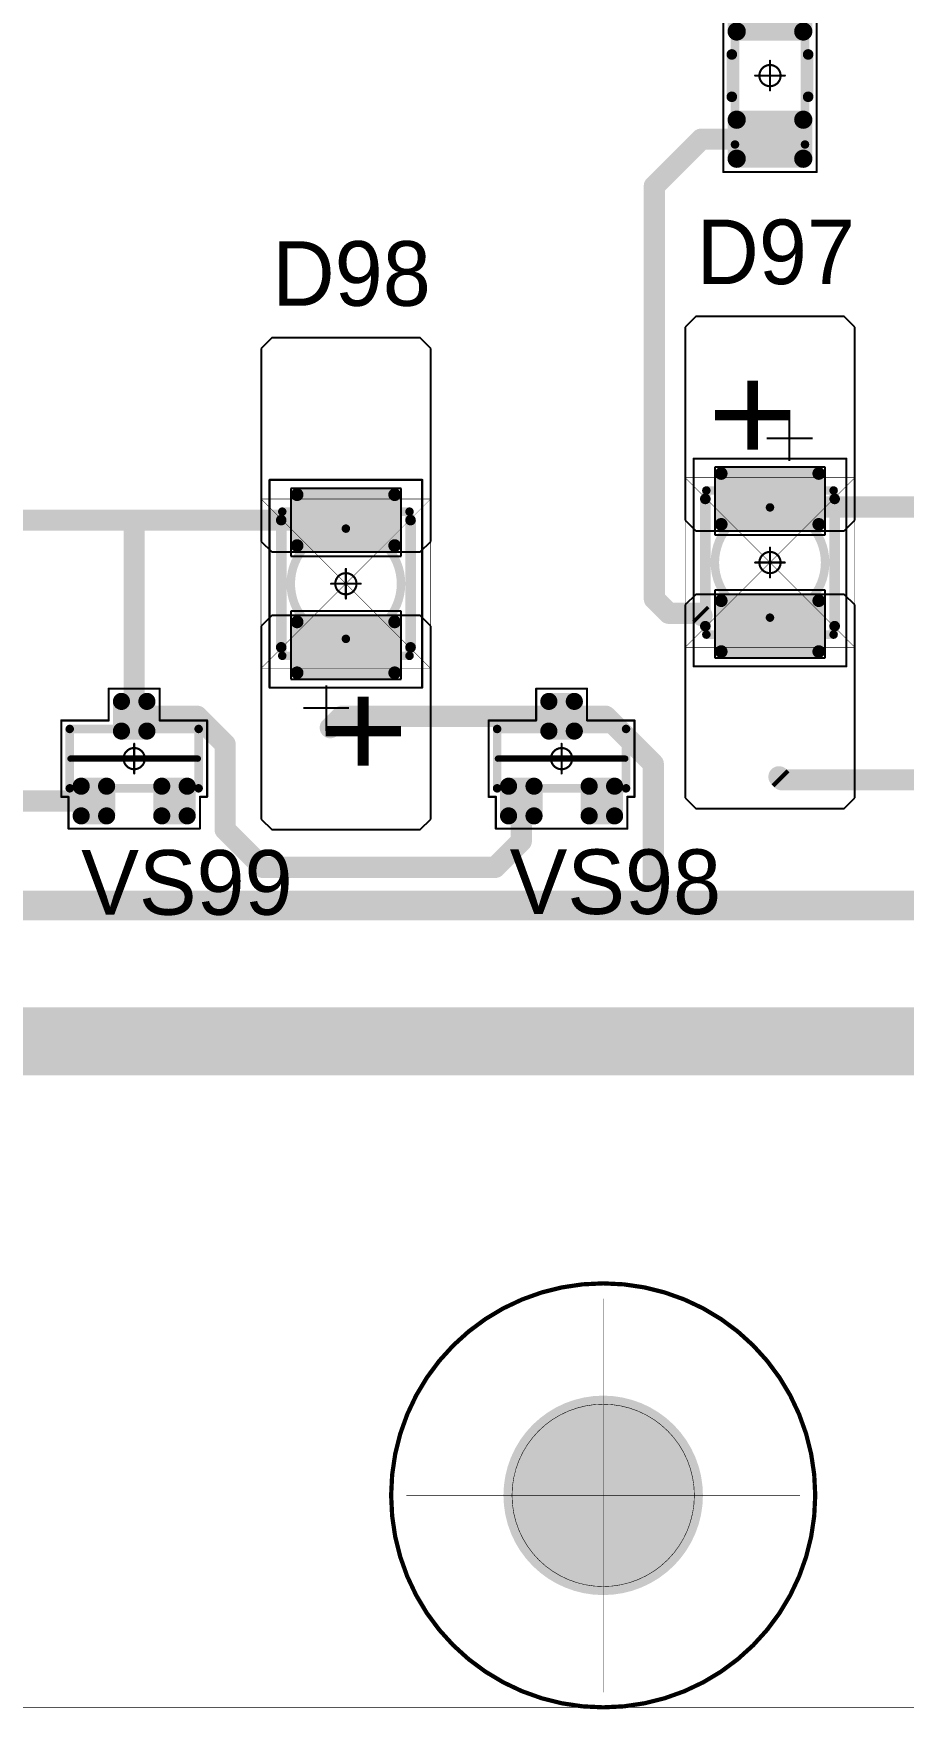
# Model space of a CAD drawing. Header units: millimetres. Extents: x 0 to 1769, y 431 to 1001.
# Drawn here: x 1599.57 to 1620.09, y 430.98 to 470.5 of the extents above; entities that cross this region are included whole.
import ezdxf

# ---------------------------------------------------------------- set-up
doc = ezdxf.new("R2010")
doc.units = ezdxf.units.MM
for name, color, linetype in [('BottomLayer', 5, 'Continuous'), ('BottomSolder', 6, 'Continuous'), ('Mechanical13', 56, 'Continuous'), ('Mechanical15', 56, 'Continuous'), ('Mechanical3', 76, 'Continuous'), ('Mechanical9', 56, 'Continuous'), ('MultiLayer', 9, 'Continuous'), ('TopLayer', 1, 'Continuous'), ('TopOverlay', 2, 'Continuous'), ('TopPaste', 8, 'Continuous'), ('TopSolder', 216, 'Continuous')]:
    doc.layers.add(name, color=color, linetype=linetype)

# ---------------------------------------------------------------- blocks, each defined once
blk = doc.blocks.new('SOT23_40')
at = {"layer": 'Mechanical13', "const_width": 0.2}
for points in [[(-0.7, 1.52), (0.7, 1.52)], [(-0.7, 1.52), (-0.7, -1.52)], [(0.7, 1.52), (0.7, -1.52)], [(-0.7, -1.52), (0.7, -1.52)]]:
    blk.add_lwpolyline(points, dxfattribs=at)
at = {"layer": 'Mechanical13', "const_width": 0.1}
for points in [[(-0.75, 1.52, 1), (-0.65, 1.52, 1)], [(-0.75, 1.52, 1), (-0.65, 1.52, 1)], [(0.65, 1.52, 1), (0.75, 1.52, 1)], [(0.65, 1.52, 1), (0.75, 1.52, 1)], [(-0.75, -1.52, 1), (-0.65, -1.52, 1)], [(-0.75, -1.52, 1), (-0.65, -1.52, 1)], [(0.65, -1.52, 1), (0.75, -1.52, 1)], [(0.65, -1.52, 1), (0.75, -1.52, 1)]]:
    blk.add_lwpolyline(points, format="xyb", close=True, dxfattribs=at)
at = {"layer": 'Mechanical15', "const_width": 0.05}
for points in [[(-0.9, 1.72), (-0.9, 1.55)], [(-0.9, 1.72), (0.9, 1.72)], [(0.9, 1.72), (0.9, 0.6)], [(-1.65, 1.55), (-1.65, -1.55)], [(-1.65, 1.55), (-0.9, 1.55)], [(0.9, 0.6), (1.65, 0.6)], [(1.65, 0.6), (1.65, -0.6)], [(-0.35, 0), (0.35, 0)], [(0, 0.35), (0, -0.35)], [(0.9, -0.6), (1.65, -0.6)], [(0.9, -0.6), (0.9, -1.72)], [(-1.65, -1.55), (-0.9, -1.55)], [(-0.9, -1.55), (-0.9, -1.72)], [(-0.9, -1.72), (0.9, -1.72)]]:
    blk.add_lwpolyline(points, dxfattribs=at)
at = {"layer": 'Mechanical15'}
for points, const_width in [([(-0.913, 1.72, 1), (-0.888, 1.72, 1)], 0.025), ([(-0.913, 1.72, 1), (-0.888, 1.72, 1)], 0.025), ([(0.888, 1.72, 1), (0.913, 1.72, 1)], 0.025), ([(0.888, 1.72, 1), (0.913, 1.72, 1)], 0.025), ([(-1.662, 1.55, 1), (-1.637, 1.55, 1)], 0.025), ([(-1.662, 1.55, 1), (-1.637, 1.55, 1)], 0.025), ([(-0.913, 1.55, 1), (-0.888, 1.55, 1)], 0.025), ([(-0.913, 1.55, 1), (-0.888, 1.55, 1)], 0.025), ([(0.888, 0.6, 1), (0.913, 0.6, 1)], 0.025), ([(0.888, 0.6, 1), (0.913, 0.6, 1)], 0.025), ([(1.637, 0.6, 1), (1.662, 0.6, 1)], 0.025), ([(1.637, 0.6, 1), (1.662, 0.6, 1)], 0.025), ([(-0.362, 0, 1), (-0.337, 0, 1)], 0.025), ([(0.25, 0, 1), (-0.25, 0, 1)], 0.05), ([(-0.262, 0, 1), (-0.238, 0, 1)], 0.025), ([(-0.012, 0.35, 1), (0.012, 0.35, 1)], 0.025), ([(0.238, 0, 1), (0.262, 0, 1)], 0.025), ([(0.337, 0, 1), (0.362, 0, 1)], 0.025), ([(-0.012, -0.35, 1), (0.012, -0.35, 1)], 0.025), ([(0.888, -0.6, 1), (0.913, -0.6, 1)], 0.025), ([(0.888, -0.6, 1), (0.913, -0.6, 1)], 0.025), ([(1.637, -0.6, 1), (1.662, -0.6, 1)], 0.025), ([(1.637, -0.6, 1), (1.662, -0.6, 1)], 0.025), ([(-1.662, -1.55, 1), (-1.637, -1.55, 1)], 0.025), ([(-1.662, -1.55, 1), (-1.637, -1.55, 1)], 0.025), ([(-0.913, -1.55, 1), (-0.888, -1.55, 1)], 0.025), ([(-0.913, -1.55, 1), (-0.888, -1.55, 1)], 0.025), ([(-0.913, -1.72, 1), (-0.888, -1.72, 1)], 0.025), ([(-0.913, -1.72, 1), (-0.888, -1.72, 1)], 0.025), ([(0.888, -1.72, 1), (0.913, -1.72, 1)], 0.025), ([(0.888, -1.72, 1), (0.913, -1.72, 1)], 0.025)]:
    blk.add_lwpolyline(points, format="xyb", close=True, dxfattribs=dict(at, const_width=const_width))
at = {"layer": 'TopLayer', "const_width": 0.1}
for points in [[(-1.4, 1.25, 1), (-1.3, 1.25, 1)], [(-0.7, 1.25, 1), (-0.6, 1.25, 1)], [(-1.4, 0.65, 1), (-1.3, 0.65, 1)], [(-0.7, 0.65, 1), (-0.6, 0.65, 1)], [(0.6, 0.3, 1), (0.7, 0.3, 1)], [(1.3, 0.3, 1), (1.4, 0.3, 1)], [(0.6, -0.3, 1), (0.7, -0.3, 1)], [(1.3, -0.3, 1), (1.4, -0.3, 1)], [(-1.4, -0.65, 1), (-1.3, -0.65, 1)], [(-0.7, -0.65, 1), (-0.6, -0.65, 1)], [(-1.4, -1.25, 1), (-1.3, -1.25, 1)], [(-0.7, -1.25, 1), (-0.6, -1.25, 1)]]:
    blk.add_lwpolyline(points, format="xyb", close=True, dxfattribs=at)
at = {"layer": 'TopLayer'}
for points in [[(-1.45, 1.25), (-1.45, 0.65), (-0.55, 1.25), (-0.55, 0.65)], [(-1.35, 1.35), (-1.35, 0.55), (-0.65, 1.35), (-0.65, 0.55)], [(0.65, 0.4), (0.65, -0.4), (1.35, 0.4), (1.35, -0.4)], [(0.55, 0.3), (0.55, -0.3), (1.45, 0.3), (1.45, -0.3)], [(-1.45, -0.65), (-1.45, -1.25), (-0.55, -0.65), (-0.55, -1.25)], [(-1.35, -0.55), (-1.35, -1.35), (-0.65, -0.55), (-0.65, -1.35)]]:
    blk.add_solid(points, dxfattribs=at)
at = {"layer": 'TopOverlay', "const_width": 0.15}
blk.add_lwpolyline([(0, 1.5), (0, -1.5)], dxfattribs=at)
at = {"layer": 'TopOverlay', "const_width": 0.075}
for points in [[(-0.038, 1.5, 1), (0.038, 1.5, 1)], [(-0.038, -1.5, 1), (0.038, -1.5, 1)]]:
    blk.add_lwpolyline(points, format="xyb", close=True, dxfattribs=at)
at = {"layer": 'TopPaste', "const_width": 0.075}
for points in [[(-1.387, 1.25, 1), (-1.313, 1.25, 1)], [(-0.687, 1.25, 1), (-0.613, 1.25, 1)], [(-1.387, 0.65, 1), (-1.313, 0.65, 1)], [(-0.687, 0.65, 1), (-0.613, 0.65, 1)], [(0.613, 0.3, 1), (0.687, 0.3, 1)], [(1.313, 0.3, 1), (1.387, 0.3, 1)], [(0.613, -0.3, 1), (0.687, -0.3, 1)], [(1.313, -0.3, 1), (1.387, -0.3, 1)], [(-1.387, -0.65, 1), (-1.313, -0.65, 1)], [(-0.687, -0.65, 1), (-0.613, -0.65, 1)], [(-1.387, -1.25, 1), (-1.313, -1.25, 1)], [(-0.687, -1.25, 1), (-0.613, -1.25, 1)]]:
    blk.add_lwpolyline(points, format="xyb", close=True, dxfattribs=at)
at = {"layer": 'TopPaste'}
for points in [[(-1.425, 1.25), (-1.425, 0.65), (-0.575, 1.25), (-0.575, 0.65)], [(-1.35, 1.325), (-1.35, 0.575), (-0.65, 1.325), (-0.65, 0.575)], [(0.575, 0.3), (0.575, -0.3), (1.425, 0.3), (1.425, -0.3)], [(0.65, 0.375), (0.65, -0.375), (1.35, 0.375), (1.35, -0.375)], [(-1.425, -0.65), (-1.425, -1.25), (-0.575, -0.65), (-0.575, -1.25)], [(-1.35, -0.575), (-1.35, -1.325), (-0.65, -0.575), (-0.65, -1.325)]]:
    blk.add_solid(points, dxfattribs=at)
at = {"layer": 'TopSolder', "const_width": 0.202}
for points in [[(-1.451, 1.25, 1), (-1.249, 1.25, 1)], [(-0.751, 1.25, 1), (-0.549, 1.25, 1)], [(-1.451, 0.65, 1), (-1.249, 0.65, 1)], [(-0.751, 0.65, 1), (-0.549, 0.65, 1)], [(0.549, 0.3, 1), (0.751, 0.3, 1)], [(1.249, 0.3, 1), (1.451, 0.3, 1)], [(0.549, -0.3, 1), (0.751, -0.3, 1)], [(1.249, -0.3, 1), (1.451, -0.3, 1)], [(-1.451, -0.65, 1), (-1.249, -0.65, 1)], [(-0.751, -0.65, 1), (-0.549, -0.65, 1)], [(-1.451, -1.25, 1), (-1.249, -1.25, 1)], [(-0.751, -1.25, 1), (-0.549, -1.25, 1)]]:
    blk.add_lwpolyline(points, format="xyb", close=True, dxfattribs=at)
at = {"layer": 'TopSolder'}
for points in [[(-1.552, 1.25), (-1.552, 0.65), (-0.448, 1.25), (-0.448, 0.65)], [(-1.35, 1.452), (-1.35, 0.448), (-0.65, 1.452), (-0.65, 0.448)], [(0.65, 0.502), (0.65, -0.502), (1.35, 0.502), (1.35, -0.502)], [(0.448, 0.3), (0.448, -0.3), (1.552, 0.3), (1.552, -0.3)], [(-1.552, -0.65), (-1.552, -1.25), (-0.448, -0.65), (-0.448, -1.25)], [(-1.35, -0.448), (-1.35, -1.452), (-0.65, -0.448), (-0.65, -1.452)]]:
    blk.add_solid(points, dxfattribs=at)
blk = doc.blocks.new('SOT23_41')
at = {"layer": 'Mechanical13', "const_width": 0.2}
for points in [[(-0.7, 1.52), (0.7, 1.52)], [(-0.7, 1.52), (-0.7, -1.52)], [(0.7, 1.52), (0.7, -1.52)], [(-0.7, -1.52), (0.7, -1.52)]]:
    blk.add_lwpolyline(points, dxfattribs=at)
at = {"layer": 'Mechanical13', "const_width": 0.1}
for points in [[(-0.75, 1.52, 1), (-0.65, 1.52, 1)], [(-0.75, 1.52, 1), (-0.65, 1.52, 1)], [(0.65, 1.52, 1), (0.75, 1.52, 1)], [(0.65, 1.52, 1), (0.75, 1.52, 1)], [(-0.75, -1.52, 1), (-0.65, -1.52, 1)], [(-0.75, -1.52, 1), (-0.65, -1.52, 1)], [(0.65, -1.52, 1), (0.75, -1.52, 1)], [(0.65, -1.52, 1), (0.75, -1.52, 1)]]:
    blk.add_lwpolyline(points, format="xyb", close=True, dxfattribs=at)
at = {"layer": 'Mechanical15', "const_width": 0.05}
for points in [[(-0.9, 1.72), (-0.9, 1.55)], [(-0.9, 1.72), (0.9, 1.72)], [(0.9, 1.72), (0.9, 0.6)], [(-1.65, 1.55), (-1.65, -1.55)], [(-1.65, 1.55), (-0.9, 1.55)], [(0.9, 0.6), (1.65, 0.6)], [(1.65, 0.6), (1.65, -0.6)], [(-0.35, 0), (0.35, 0)], [(0, 0.35), (0, -0.35)], [(0.9, -0.6), (1.65, -0.6)], [(0.9, -0.6), (0.9, -1.72)], [(-1.65, -1.55), (-0.9, -1.55)], [(-0.9, -1.55), (-0.9, -1.72)], [(-0.9, -1.72), (0.9, -1.72)]]:
    blk.add_lwpolyline(points, dxfattribs=at)
at = {"layer": 'Mechanical15'}
for points, const_width in [([(-0.913, 1.72, 1), (-0.888, 1.72, 1)], 0.025), ([(-0.913, 1.72, 1), (-0.888, 1.72, 1)], 0.025), ([(0.888, 1.72, 1), (0.913, 1.72, 1)], 0.025), ([(0.888, 1.72, 1), (0.913, 1.72, 1)], 0.025), ([(-1.662, 1.55, 1), (-1.637, 1.55, 1)], 0.025), ([(-1.662, 1.55, 1), (-1.637, 1.55, 1)], 0.025), ([(-0.913, 1.55, 1), (-0.888, 1.55, 1)], 0.025), ([(-0.913, 1.55, 1), (-0.888, 1.55, 1)], 0.025), ([(0.888, 0.6, 1), (0.913, 0.6, 1)], 0.025), ([(0.888, 0.6, 1), (0.913, 0.6, 1)], 0.025), ([(1.637, 0.6, 1), (1.662, 0.6, 1)], 0.025), ([(1.637, 0.6, 1), (1.662, 0.6, 1)], 0.025), ([(-0.362, 0, 1), (-0.337, 0, 1)], 0.025), ([(0.25, 0, 1), (-0.25, 0, 1)], 0.05), ([(-0.262, 0, 1), (-0.238, 0, 1)], 0.025), ([(-0.012, 0.35, 1), (0.012, 0.35, 1)], 0.025), ([(0.238, 0, 1), (0.262, 0, 1)], 0.025), ([(0.337, 0, 1), (0.362, 0, 1)], 0.025), ([(-0.012, -0.35, 1), (0.012, -0.35, 1)], 0.025), ([(0.888, -0.6, 1), (0.913, -0.6, 1)], 0.025), ([(0.888, -0.6, 1), (0.913, -0.6, 1)], 0.025), ([(1.637, -0.6, 1), (1.662, -0.6, 1)], 0.025), ([(1.637, -0.6, 1), (1.662, -0.6, 1)], 0.025), ([(-1.662, -1.55, 1), (-1.637, -1.55, 1)], 0.025), ([(-1.662, -1.55, 1), (-1.637, -1.55, 1)], 0.025), ([(-0.913, -1.55, 1), (-0.888, -1.55, 1)], 0.025), ([(-0.913, -1.55, 1), (-0.888, -1.55, 1)], 0.025), ([(-0.913, -1.72, 1), (-0.888, -1.72, 1)], 0.025), ([(-0.913, -1.72, 1), (-0.888, -1.72, 1)], 0.025), ([(0.888, -1.72, 1), (0.913, -1.72, 1)], 0.025), ([(0.888, -1.72, 1), (0.913, -1.72, 1)], 0.025)]:
    blk.add_lwpolyline(points, format="xyb", close=True, dxfattribs=dict(at, const_width=const_width))
at = {"layer": 'TopLayer', "const_width": 0.1}
for points in [[(-1.4, 1.25, 1), (-1.3, 1.25, 1)], [(-0.7, 1.25, 1), (-0.6, 1.25, 1)], [(-1.4, 0.65, 1), (-1.3, 0.65, 1)], [(-0.7, 0.65, 1), (-0.6, 0.65, 1)], [(0.6, 0.3, 1), (0.7, 0.3, 1)], [(1.3, 0.3, 1), (1.4, 0.3, 1)], [(0.6, -0.3, 1), (0.7, -0.3, 1)], [(1.3, -0.3, 1), (1.4, -0.3, 1)], [(-1.4, -0.65, 1), (-1.3, -0.65, 1)], [(-0.7, -0.65, 1), (-0.6, -0.65, 1)], [(-1.4, -1.25, 1), (-1.3, -1.25, 1)], [(-0.7, -1.25, 1), (-0.6, -1.25, 1)]]:
    blk.add_lwpolyline(points, format="xyb", close=True, dxfattribs=at)
at = {"layer": 'TopLayer'}
for points in [[(-1.45, 1.25), (-1.45, 0.65), (-0.55, 1.25), (-0.55, 0.65)], [(-1.35, 1.35), (-1.35, 0.55), (-0.65, 1.35), (-0.65, 0.55)], [(0.65, 0.4), (0.65, -0.4), (1.35, 0.4), (1.35, -0.4)], [(0.55, 0.3), (0.55, -0.3), (1.45, 0.3), (1.45, -0.3)], [(-1.45, -0.65), (-1.45, -1.25), (-0.55, -0.65), (-0.55, -1.25)], [(-1.35, -0.55), (-1.35, -1.35), (-0.65, -0.55), (-0.65, -1.35)]]:
    blk.add_solid(points, dxfattribs=at)
at = {"layer": 'TopOverlay', "const_width": 0.15}
blk.add_lwpolyline([(0, 1.5), (0, -1.5)], dxfattribs=at)
at = {"layer": 'TopOverlay', "const_width": 0.075}
for points in [[(-0.038, 1.5, 1), (0.038, 1.5, 1)], [(-0.038, -1.5, 1), (0.038, -1.5, 1)]]:
    blk.add_lwpolyline(points, format="xyb", close=True, dxfattribs=at)
at = {"layer": 'TopPaste', "const_width": 0.075}
for points in [[(-1.387, 1.25, 1), (-1.313, 1.25, 1)], [(-0.687, 1.25, 1), (-0.613, 1.25, 1)], [(-1.387, 0.65, 1), (-1.313, 0.65, 1)], [(-0.687, 0.65, 1), (-0.613, 0.65, 1)], [(0.613, 0.3, 1), (0.687, 0.3, 1)], [(1.313, 0.3, 1), (1.387, 0.3, 1)], [(0.613, -0.3, 1), (0.687, -0.3, 1)], [(1.313, -0.3, 1), (1.387, -0.3, 1)], [(-1.387, -0.65, 1), (-1.313, -0.65, 1)], [(-0.687, -0.65, 1), (-0.613, -0.65, 1)], [(-1.387, -1.25, 1), (-1.313, -1.25, 1)], [(-0.687, -1.25, 1), (-0.613, -1.25, 1)]]:
    blk.add_lwpolyline(points, format="xyb", close=True, dxfattribs=at)
at = {"layer": 'TopPaste'}
for points in [[(-1.425, 1.25), (-1.425, 0.65), (-0.575, 1.25), (-0.575, 0.65)], [(-1.35, 1.325), (-1.35, 0.575), (-0.65, 1.325), (-0.65, 0.575)], [(0.575, 0.3), (0.575, -0.3), (1.425, 0.3), (1.425, -0.3)], [(0.65, 0.375), (0.65, -0.375), (1.35, 0.375), (1.35, -0.375)], [(-1.425, -0.65), (-1.425, -1.25), (-0.575, -0.65), (-0.575, -1.25)], [(-1.35, -0.575), (-1.35, -1.325), (-0.65, -0.575), (-0.65, -1.325)]]:
    blk.add_solid(points, dxfattribs=at)
at = {"layer": 'TopSolder', "const_width": 0.202}
for points in [[(-1.451, 1.25, 1), (-1.249, 1.25, 1)], [(-0.751, 1.25, 1), (-0.549, 1.25, 1)], [(-1.451, 0.65, 1), (-1.249, 0.65, 1)], [(-0.751, 0.65, 1), (-0.549, 0.65, 1)], [(0.549, 0.3, 1), (0.751, 0.3, 1)], [(1.249, 0.3, 1), (1.451, 0.3, 1)], [(0.549, -0.3, 1), (0.751, -0.3, 1)], [(1.249, -0.3, 1), (1.451, -0.3, 1)], [(-1.451, -0.65, 1), (-1.249, -0.65, 1)], [(-0.751, -0.65, 1), (-0.549, -0.65, 1)], [(-1.451, -1.25, 1), (-1.249, -1.25, 1)], [(-0.751, -1.25, 1), (-0.549, -1.25, 1)]]:
    blk.add_lwpolyline(points, format="xyb", close=True, dxfattribs=at)
at = {"layer": 'TopSolder'}
for points in [[(-1.552, 1.25), (-1.552, 0.65), (-0.448, 1.25), (-0.448, 0.65)], [(-1.35, 1.452), (-1.35, 0.448), (-0.65, 1.452), (-0.65, 0.448)], [(0.65, 0.502), (0.65, -0.502), (1.35, 0.502), (1.35, -0.502)], [(0.448, 0.3), (0.448, -0.3), (1.552, 0.3), (1.552, -0.3)], [(-1.552, -0.65), (-1.552, -1.25), (-0.448, -0.65), (-0.448, -1.25)], [(-1.35, -0.448), (-1.35, -1.452), (-0.65, -0.448), (-0.65, -1.452)]]:
    blk.add_solid(points, dxfattribs=at)
blk = doc.blocks.new('RC1206S_154')
at = {"layer": 'Mechanical13', "const_width": 0.2}
for points in [[(1.625, 0.825), (-1.625, 0.825)], [(-1.625, -0.825), (-1.625, 0.825)], [(1.625, -0.825), (1.625, 0.825)], [(1.625, -0.825), (-1.625, -0.825)]]:
    blk.add_lwpolyline(points, dxfattribs=at)
at = {"layer": 'Mechanical13', "const_width": 0.1}
for points in [[(-1.675, 0.825, 1), (-1.575, 0.825, 1)], [(-1.675, 0.825, 1), (-1.575, 0.825, 1)], [(1.575, 0.825, 1), (1.675, 0.825, 1)], [(1.575, 0.825, 1), (1.675, 0.825, 1)], [(-1.675, -0.825, 1), (-1.575, -0.825, 1)], [(-1.675, -0.825, 1), (-1.575, -0.825, 1)], [(1.575, -0.825, 1), (1.675, -0.825, 1)], [(1.575, -0.825, 1), (1.675, -0.825, 1)]]:
    blk.add_lwpolyline(points, format="xyb", close=True, dxfattribs=at)
at = {"layer": 'Mechanical15', "const_width": 0.05}
for points in [[(2.275, 1.1), (-2.275, 1.1)], [(-2.275, -1.1), (-2.275, 1.1)], [(2.275, -1.1), (2.275, 1.1)], [(0.35, 0), (-0.35, 0)], [(0, -0.35), (0, 0.35)], [(2.275, -1.1), (-2.275, -1.1)]]:
    blk.add_lwpolyline(points, dxfattribs=at)
at = {"layer": 'Mechanical15'}
for points, const_width in [([(-2.287, 1.1, 1), (-2.262, 1.1, 1)], 0.025), ([(-2.287, 1.1, 1), (-2.262, 1.1, 1)], 0.025), ([(2.262, 1.1, 1), (2.287, 1.1, 1)], 0.025), ([(2.262, 1.1, 1), (2.287, 1.1, 1)], 0.025), ([(-0.362, 0, 1), (-0.337, 0, 1)], 0.025), ([(0.25, 0, 1), (-0.25, 0, 1)], 0.05), ([(-0.262, 0, 1), (-0.238, 0, 1)], 0.025), ([(-0.012, 0.35, 1), (0.012, 0.35, 1)], 0.025), ([(0.238, 0, 1), (0.262, 0, 1)], 0.025), ([(0.337, 0, 1), (0.362, 0, 1)], 0.025), ([(-0.012, -0.35, 1), (0.012, -0.35, 1)], 0.025), ([(-2.287, -1.1, 1), (-2.262, -1.1, 1)], 0.025), ([(-2.287, -1.1, 1), (-2.262, -1.1, 1)], 0.025), ([(2.262, -1.1, 1), (2.287, -1.1, 1)], 0.025), ([(2.262, -1.1, 1), (2.287, -1.1, 1)], 0.025)]:
    blk.add_lwpolyline(points, format="xyb", close=True, dxfattribs=dict(at, const_width=const_width))
at = {"layer": 'TopLayer', "const_width": 0.115}
for points in [[(-2.018, 0.785, 1), (-1.903, 0.785, 1)], [(-1.098, 0.785, 1), (-0.983, 0.785, 1)], [(0.983, 0.785, 1), (1.098, 0.785, 1)], [(1.903, 0.785, 1), (2.018, 0.785, 1)], [(-2.018, -0.785, 1), (-1.903, -0.785, 1)], [(-1.098, -0.785, 1), (-0.983, -0.785, 1)], [(0.983, -0.785, 1), (1.098, -0.785, 1)], [(1.903, -0.785, 1), (2.018, -0.785, 1)]]:
    blk.add_lwpolyline(points, format="xyb", close=True, dxfattribs=at)
at = {"layer": 'TopLayer'}
for points in [[(-1.96, -0.9), (-1.04, -0.9), (-1.96, 0.9), (-1.04, 0.9)], [(1.04, -0.9), (1.96, -0.9), (1.04, 0.9), (1.96, 0.9)], [(-2.075, -0.785), (-0.925, -0.785), (-2.075, 0.785), (-0.925, 0.785)], [(0.925, -0.785), (2.075, -0.785), (0.925, 0.785), (2.075, 0.785)]]:
    blk.add_solid(points, dxfattribs=at)
at = {"layer": 'TopOverlay', "const_width": 0.25}
for points in [[(0.5, 0.9), (-0.5, 0.9)], [(0.5, -0.9), (-0.5, -0.9)]]:
    blk.add_lwpolyline(points, dxfattribs=at)
at = {"layer": 'TopOverlay', "const_width": 0.125}
for points in [[(-0.562, 0.9, 1), (-0.437, 0.9, 1)], [(0.437, 0.9, 1), (0.562, 0.9, 1)], [(-0.562, -0.9, 1), (-0.437, -0.9, 1)], [(0.437, -0.9, 1), (0.562, -0.9, 1)]]:
    blk.add_lwpolyline(points, format="xyb", close=True, dxfattribs=at)
at = {"layer": 'TopPaste', "const_width": 0.09}
for points in [[(-2.005, 0.785, 1), (-1.915, 0.785, 1)], [(-1.085, 0.785, 1), (-0.995, 0.785, 1)], [(0.995, 0.785, 1), (1.085, 0.785, 1)], [(1.915, 0.785, 1), (2.005, 0.785, 1)], [(-2.005, -0.785, 1), (-1.915, -0.785, 1)], [(-1.085, -0.785, 1), (-0.995, -0.785, 1)], [(0.995, -0.785, 1), (1.085, -0.785, 1)], [(1.915, -0.785, 1), (2.005, -0.785, 1)]]:
    blk.add_lwpolyline(points, format="xyb", close=True, dxfattribs=at)
at = {"layer": 'TopPaste'}
for points in [[(-1.96, -0.875), (-1.04, -0.875), (-1.96, 0.875), (-1.04, 0.875)], [(1.04, -0.875), (1.96, -0.875), (1.04, 0.875), (1.96, 0.875)], [(-2.05, -0.785), (-0.95, -0.785), (-2.05, 0.785), (-0.95, 0.785)], [(0.95, -0.785), (2.05, -0.785), (0.95, 0.785), (2.05, 0.785)]]:
    blk.add_solid(points, dxfattribs=at)
at = {"layer": 'TopSolder', "const_width": 0.215}
for points in [[(-2.068, 0.785, 1), (-1.853, 0.785, 1)], [(-1.148, 0.785, 1), (-0.933, 0.785, 1)], [(0.933, 0.785, 1), (1.148, 0.785, 1)], [(1.853, 0.785, 1), (2.068, 0.785, 1)], [(-2.068, -0.785, 1), (-1.853, -0.785, 1)], [(-1.148, -0.785, 1), (-0.933, -0.785, 1)], [(0.933, -0.785, 1), (1.148, -0.785, 1)], [(1.853, -0.785, 1), (2.068, -0.785, 1)]]:
    blk.add_lwpolyline(points, format="xyb", close=True, dxfattribs=at)
at = {"layer": 'TopSolder'}
for points in [[(-1.96, -1), (-1.04, -1), (-1.96, 1), (-1.04, 1)], [(1.04, -1), (1.96, -1), (1.04, 1), (1.96, 1)], [(-2.175, -0.785), (-0.825, -0.785), (-2.175, 0.785), (-0.825, 0.785)], [(0.825, -0.785), (2.175, -0.785), (0.825, 0.785), (2.175, 0.785)]]:
    blk.add_solid(points, dxfattribs=at)
blk = doc.blocks.new('T66G_229')
at = {"layer": 'Mechanical13'}
for p, q in [((2.936, 0.071), (2.936, -1)), ((2.4, -0.464), (3.471, -0.464))]:
    blk.add_line(p, q, dxfattribs=at)
at = {"layer": 'Mechanical13', "const_width": 0.2}
for points in [[(1.7, 1.5), (-1.7, 1.5)], [(-1.7, -1.5), (-1.7, 1.5)], [(1.7, -1.5), (1.7, 1.5)], [(1.7, -1.5), (-1.7, -1.5)]]:
    blk.add_lwpolyline(points, dxfattribs=at)
at = {"layer": 'Mechanical13'}
for points, const_width in [([(-1.75, 1.5, 1), (-1.65, 1.5, 1)], 0.1), ([(-1.75, 1.5, 1), (-1.65, 1.5, 1)], 0.1), ([(1.65, 1.5, 1), (1.75, 1.5, 1)], 0.1), ([(1.65, 1.5, 1), (1.75, 1.5, 1)], 0.1), ([(1.3, 0, 1), (-1.3, 0, 1)], 0.2), ([(-1.35, 0, 1), (-1.25, 0, 1)], 0.1), ([(1.25, 0, 1), (1.35, 0, 1)], 0.1), ([(-1.75, -1.5, 1), (-1.65, -1.5, 1)], 0.1), ([(-1.75, -1.5, 1), (-1.65, -1.5, 1)], 0.1), ([(1.65, -1.5, 1), (1.75, -1.5, 1)], 0.1), ([(1.65, -1.5, 1), (1.75, -1.5, 1)], 0.1)]:
    blk.add_lwpolyline(points, format="xyb", close=True, dxfattribs=dict(at, const_width=const_width))
at = {"layer": 'Mechanical15', "const_width": 0.05}
for points in [[(-2.45, -1.8), (-2.45, 1.8)], [(2.45, 1.8), (-2.45, 1.8)], [(2.45, -1.8), (2.45, 1.8)], [(0.35, 0), (-0.35, 0)], [(0, -0.35), (0, 0.35)], [(2.45, -1.8), (-2.45, -1.8)]]:
    blk.add_lwpolyline(points, dxfattribs=at)
at = {"layer": 'Mechanical15'}
for points, const_width in [([(-2.462, 1.8, 1), (-2.438, 1.8, 1)], 0.025), ([(-2.462, 1.8, 1), (-2.438, 1.8, 1)], 0.025), ([(2.438, 1.8, 1), (2.462, 1.8, 1)], 0.025), ([(2.438, 1.8, 1), (2.462, 1.8, 1)], 0.025), ([(-0.362, 0, 1), (-0.337, 0, 1)], 0.025), ([(0.25, 0, 1), (-0.25, 0, 1)], 0.05), ([(-0.262, 0, 1), (-0.238, 0, 1)], 0.025), ([(-0.012, 0.35, 1), (0.012, 0.35, 1)], 0.025), ([(0.238, 0, 1), (0.262, 0, 1)], 0.025), ([(0.337, 0, 1), (0.362, 0, 1)], 0.025), ([(-0.012, -0.35, 1), (0.012, -0.35, 1)], 0.025), ([(-2.462, -1.8, 1), (-2.438, -1.8, 1)], 0.025), ([(-2.462, -1.8, 1), (-2.438, -1.8, 1)], 0.025), ([(2.438, -1.8, 1), (2.462, -1.8, 1)], 0.025), ([(2.438, -1.8, 1), (2.462, -1.8, 1)], 0.025)]:
    blk.add_lwpolyline(points, format="xyb", close=True, dxfattribs=dict(at, const_width=const_width))
at = {"layer": 'TopLayer'}
for p, q in [((-5.55, 2), (-5.8, 1.75)), ((-1, 2), (-5.55, 2)), ((-0.75, 1.75), (-1, 2)), ((1, 2), (0.75, 1.75)), ((5.55, 2), (1, 2)), ((5.8, 1.75), (5.55, 2)), ((-5.8, 1.75), (-5.8, -1.75)), ((-0.75, -1.75), (-0.75, 1.75)), ((0.75, 1.75), (0.75, -1.75)), ((5.8, -1.75), (5.8, 1.75)), ((-5.8, -1.75), (-5.55, -2)), ((-1, -2), (-0.75, -1.75)), ((0.75, -1.75), (1, -2)), ((5.55, -2), (5.8, -1.75)), ((-5.55, -2), (-1, -2)), ((1, -2), (5.55, -2))]:
    blk.add_line(p, q, dxfattribs=at)
at = {"layer": 'TopLayer', "const_width": 0.15}
for points in [[(-2.175, 1.15, 1), (-2.025, 1.15, 1)], [(-0.975, 1.15, 1), (-0.825, 1.15, 1)], [(0.825, 1.15, 1), (0.975, 1.15, 1)], [(2.025, 1.15, 1), (2.175, 1.15, 1)], [(-2.175, -1.15, 1), (-2.025, -1.15, 1)], [(-0.975, -1.15, 1), (-0.825, -1.15, 1)], [(0.825, -1.15, 1), (0.975, -1.15, 1)], [(2.025, -1.15, 1), (2.175, -1.15, 1)]]:
    blk.add_lwpolyline(points, format="xyb", close=True, dxfattribs=at)
at = {"layer": 'TopLayer'}
for points in [[(-0.9, 1.3), (-2.1, 1.3), (-0.9, -1.3), (-2.1, -1.3)], [(2.1, 1.3), (0.9, 1.3), (2.1, -1.3), (0.9, -1.3)], [(-0.75, 1.15), (-2.25, 1.15), (-0.75, -1.15), (-2.25, -1.15)], [(2.25, 1.15), (0.75, 1.15), (2.25, -1.15), (0.75, -1.15)]]:
    blk.add_solid(points, dxfattribs=at)
at = {"layer": 'TopOverlay', "const_width": 0.25}
for points in [[(1.5, 1.525), (-1.5, 1.525)], [(1.5, -1.525), (-1.5, -1.525)]]:
    blk.add_lwpolyline(points, dxfattribs=at)
at = {"layer": 'TopOverlay', "const_width": 0.125}
for points in [[(-1.562, 1.525, 1), (-1.438, 1.525, 1)], [(1.438, 1.525, 1), (1.562, 1.525, 1)], [(-1.562, -1.525, 1), (-1.438, -1.525, 1)], [(1.438, -1.525, 1), (1.562, -1.525, 1)]]:
    blk.add_lwpolyline(points, format="xyb", close=True, dxfattribs=at)
at = {"layer": 'TopPaste', "const_width": 0.125}
for points in [[(-2.163, 1.15, 1), (-2.038, 1.15, 1)], [(-0.963, 1.15, 1), (-0.838, 1.15, 1)], [(0.838, 1.15, 1), (0.963, 1.15, 1)], [(2.038, 1.15, 1), (2.163, 1.15, 1)], [(-2.163, -1.15, 1), (-2.038, -1.15, 1)], [(-0.963, -1.15, 1), (-0.838, -1.15, 1)], [(0.838, -1.15, 1), (0.963, -1.15, 1)], [(2.038, -1.15, 1), (2.163, -1.15, 1)]]:
    blk.add_lwpolyline(points, format="xyb", close=True, dxfattribs=at)
at = {"layer": 'TopPaste'}
for points in [[(-0.9, 1.275), (-2.1, 1.275), (-0.9, -1.275), (-2.1, -1.275)], [(2.1, 1.275), (0.9, 1.275), (2.1, -1.275), (0.9, -1.275)], [(-0.775, 1.15), (-2.225, 1.15), (-0.775, -1.15), (-2.225, -1.15)], [(2.225, 1.15), (0.775, 1.15), (2.225, -1.15), (0.775, -1.15)]]:
    blk.add_solid(points, dxfattribs=at)
at = {"layer": 'TopSolder'}
for p, q in [((-2.25, 1.3), (-2.25, -1.3)), ((-0.65, 1.3), (-2.25, 1.3)), ((-0.65, -1.3), (-0.65, 1.3)), ((0.65, 1.3), (0.65, -1.3)), ((2.25, 1.3), (0.65, 1.3)), ((2.25, -1.3), (2.25, 1.3)), ((-2.25, -1.3), (-0.65, -1.3)), ((0.65, -1.3), (2.25, -1.3))]:
    blk.add_line(p, q, dxfattribs=at)
at = {"layer": 'TopOverlay'}
blk.add_text('+', height=2.5, dxfattribs=at).set_placement((2.5, -0.8))
blk = doc.blocks.new('T66G_230')
at = {"layer": 'Mechanical13'}
for p, q in [((2.936, 0.071), (2.936, -1)), ((2.4, -0.464), (3.471, -0.464))]:
    blk.add_line(p, q, dxfattribs=at)
at = {"layer": 'Mechanical13', "const_width": 0.2}
for points in [[(-1.7, 1.5), (1.7, 1.5)], [(-1.7, 1.5), (-1.7, -1.5)], [(1.7, 1.5), (1.7, -1.5)], [(-1.7, -1.5), (1.7, -1.5)]]:
    blk.add_lwpolyline(points, dxfattribs=at)
at = {"layer": 'Mechanical13'}
for points, const_width in [([(-1.75, 1.5, 1), (-1.65, 1.5, 1)], 0.1), ([(-1.75, 1.5, 1), (-1.65, 1.5, 1)], 0.1), ([(1.65, 1.5, 1), (1.75, 1.5, 1)], 0.1), ([(1.65, 1.5, 1), (1.75, 1.5, 1)], 0.1), ([(1.3, 0, 1), (-1.3, 0, 1)], 0.2), ([(-1.35, 0, 1), (-1.25, 0, 1)], 0.1), ([(1.25, 0, 1), (1.35, 0, 1)], 0.1), ([(-1.75, -1.5, 1), (-1.65, -1.5, 1)], 0.1), ([(-1.75, -1.5, 1), (-1.65, -1.5, 1)], 0.1), ([(1.65, -1.5, 1), (1.75, -1.5, 1)], 0.1), ([(1.65, -1.5, 1), (1.75, -1.5, 1)], 0.1)]:
    blk.add_lwpolyline(points, format="xyb", close=True, dxfattribs=dict(at, const_width=const_width))
at = {"layer": 'Mechanical15', "const_width": 0.05}
for points in [[(-2.45, 1.8), (-2.45, -1.8)], [(-2.45, 1.8), (2.45, 1.8)], [(2.45, 1.8), (2.45, -1.8)], [(-0.35, 0), (0.35, 0)], [(0, 0.35), (0, -0.35)], [(-2.45, -1.8), (2.45, -1.8)]]:
    blk.add_lwpolyline(points, dxfattribs=at)
at = {"layer": 'Mechanical15'}
for points, const_width in [([(-2.462, 1.8, 1), (-2.438, 1.8, 1)], 0.025), ([(-2.462, 1.8, 1), (-2.438, 1.8, 1)], 0.025), ([(2.438, 1.8, 1), (2.462, 1.8, 1)], 0.025), ([(2.438, 1.8, 1), (2.462, 1.8, 1)], 0.025), ([(-0.362, 0, 1), (-0.337, 0, 1)], 0.025), ([(0.25, 0, 1), (-0.25, 0, 1)], 0.05), ([(-0.262, 0, 1), (-0.238, 0, 1)], 0.025), ([(-0.012, 0.35, 1), (0.012, 0.35, 1)], 0.025), ([(0.238, 0, 1), (0.262, 0, 1)], 0.025), ([(0.337, 0, 1), (0.362, 0, 1)], 0.025), ([(-0.012, -0.35, 1), (0.012, -0.35, 1)], 0.025), ([(-2.462, -1.8, 1), (-2.438, -1.8, 1)], 0.025), ([(-2.462, -1.8, 1), (-2.438, -1.8, 1)], 0.025), ([(2.438, -1.8, 1), (2.462, -1.8, 1)], 0.025), ([(2.438, -1.8, 1), (2.462, -1.8, 1)], 0.025)]:
    blk.add_lwpolyline(points, format="xyb", close=True, dxfattribs=dict(at, const_width=const_width))
at = {"layer": 'TopLayer'}
for p, q in [((-5.55, 2), (-5.8, 1.75)), ((-1, 2), (-5.55, 2)), ((-0.75, 1.75), (-1, 2)), ((1, 2), (0.75, 1.75)), ((5.55, 2), (1, 2)), ((5.8, 1.75), (5.55, 2)), ((-5.8, 1.75), (-5.8, -1.75)), ((-0.75, -1.75), (-0.75, 1.75)), ((0.75, 1.75), (0.75, -1.75)), ((5.8, -1.75), (5.8, 1.75)), ((-5.8, -1.75), (-5.55, -2)), ((-1, -2), (-0.75, -1.75)), ((0.75, -1.75), (1, -2)), ((5.55, -2), (5.8, -1.75)), ((-5.55, -2), (-1, -2)), ((1, -2), (5.55, -2))]:
    blk.add_line(p, q, dxfattribs=at)
at = {"layer": 'TopLayer', "const_width": 0.15}
for points in [[(-2.175, 1.15, 1), (-2.025, 1.15, 1)], [(-0.975, 1.15, 1), (-0.825, 1.15, 1)], [(0.825, 1.15, 1), (0.975, 1.15, 1)], [(2.025, 1.15, 1), (2.175, 1.15, 1)], [(-2.175, -1.15, 1), (-2.025, -1.15, 1)], [(-0.975, -1.15, 1), (-0.825, -1.15, 1)], [(0.825, -1.15, 1), (0.975, -1.15, 1)], [(2.025, -1.15, 1), (2.175, -1.15, 1)]]:
    blk.add_lwpolyline(points, format="xyb", close=True, dxfattribs=at)
at = {"layer": 'TopLayer'}
for points in [[(-0.9, 1.3), (-2.1, 1.3), (-0.9, -1.3), (-2.1, -1.3)], [(2.1, 1.3), (0.9, 1.3), (2.1, -1.3), (0.9, -1.3)], [(-0.75, 1.15), (-2.25, 1.15), (-0.75, -1.15), (-2.25, -1.15)], [(2.25, 1.15), (0.75, 1.15), (2.25, -1.15), (0.75, -1.15)]]:
    blk.add_solid(points, dxfattribs=at)
at = {"layer": 'TopOverlay', "const_width": 0.25}
for points in [[(-1.5, 1.525), (1.5, 1.525)], [(-1.5, -1.525), (1.5, -1.525)]]:
    blk.add_lwpolyline(points, dxfattribs=at)
at = {"layer": 'TopOverlay', "const_width": 0.125}
for points in [[(-1.562, 1.525, 1), (-1.438, 1.525, 1)], [(1.438, 1.525, 1), (1.562, 1.525, 1)], [(-1.562, -1.525, 1), (-1.438, -1.525, 1)], [(1.438, -1.525, 1), (1.562, -1.525, 1)]]:
    blk.add_lwpolyline(points, format="xyb", close=True, dxfattribs=at)
at = {"layer": 'TopPaste', "const_width": 0.125}
for points in [[(-2.163, 1.15, 1), (-2.038, 1.15, 1)], [(-0.963, 1.15, 1), (-0.838, 1.15, 1)], [(0.838, 1.15, 1), (0.963, 1.15, 1)], [(2.038, 1.15, 1), (2.163, 1.15, 1)], [(-2.163, -1.15, 1), (-2.038, -1.15, 1)], [(-0.963, -1.15, 1), (-0.838, -1.15, 1)], [(0.838, -1.15, 1), (0.963, -1.15, 1)], [(2.038, -1.15, 1), (2.163, -1.15, 1)]]:
    blk.add_lwpolyline(points, format="xyb", close=True, dxfattribs=at)
at = {"layer": 'TopPaste'}
for points in [[(-0.9, 1.275), (-2.1, 1.275), (-0.9, -1.275), (-2.1, -1.275)], [(2.1, 1.275), (0.9, 1.275), (2.1, -1.275), (0.9, -1.275)], [(-0.775, 1.15), (-2.225, 1.15), (-0.775, -1.15), (-2.225, -1.15)], [(2.225, 1.15), (0.775, 1.15), (2.225, -1.15), (0.775, -1.15)]]:
    blk.add_solid(points, dxfattribs=at)
at = {"layer": 'TopSolder'}
for p, q in [((-2.25, 1.3), (-2.25, -1.3)), ((-0.65, 1.3), (-2.25, 1.3)), ((-0.65, -1.3), (-0.65, 1.3)), ((0.65, 1.3), (0.65, -1.3)), ((2.25, 1.3), (0.65, 1.3)), ((2.25, -1.3), (2.25, 1.3)), ((-2.25, -1.3), (-0.65, -1.3)), ((0.65, -1.3), (2.25, -1.3))]:
    blk.add_line(p, q, dxfattribs=at)
at = {"layer": 'TopOverlay'}
blk.add_text('+', height=2.5, dxfattribs=at).set_placement((2.5, -0.8))
blk = doc.blocks.new('DRILL4_3_330')
at = {"layer": 'BottomLayer', "const_width": 2.25}
blk.add_lwpolyline([(-1.125, 0, 1), (1.125, 0, 1)], format="xyb", close=True, dxfattribs=at)
at = {"layer": 'BottomSolder', "const_width": 2.352}
blk.add_lwpolyline([(-1.176, 0, 1), (1.176, 0, 1)], format="xyb", close=True, dxfattribs=at)
at = {"layer": 'MultiLayer', "const_width": 2.25}
blk.add_lwpolyline([(-1.125, 0, 1), (1.125, 0, 1)], format="xyb", close=True, dxfattribs=at)
at = {"layer": 'TopLayer', "const_width": 2.25}
blk.add_lwpolyline([(-1.125, 0, 1), (1.125, 0, 1)], format="xyb", close=True, dxfattribs=at)
at = {"layer": 'TopOverlay'}
for points, const_width in [([(5, 0, 1), (-5, 0, 1)], 0.1), ([(-5.025, 0, 1), (-4.975, 0, 1)], 0.05), ([(4.975, 0, 1), (5.025, 0, 1)], 0.05)]:
    blk.add_lwpolyline(points, format="xyb", close=True, dxfattribs=dict(at, const_width=const_width))
at = {"layer": 'TopSolder', "const_width": 2.352}
blk.add_lwpolyline([(-1.176, 0, 1), (1.176, 0, 1)], format="xyb", close=True, dxfattribs=at)

msp = doc.modelspace()

# ---------------------------------------------------------------- linework, layer by layer
at = {"layer": 'Mechanical3', "const_width": 0.01}
msp.add_lwpolyline([(1282.981, 431.029), (1767.981, 431.029)], dxfattribs=at)
at = {"layer": 'Mechanical9'}
for points, const_width in [([(1614.94, 456.028), (1614.94, 460.028)], 0.0127), ([(1614.94, 460.028), (1618.94, 460.028)], 0.0127), ([(1614.94, 460.028), (1618.94, 456.028)], 0.01), ([(1614.94, 456.028), (1618.94, 460.028)], 0.01), ([(1618.94, 456.028), (1618.94, 460.028)], 0.0127), ([(1604.94, 455.528), (1604.94, 459.528)], 0.0127), ([(1604.94, 459.528), (1608.94, 459.528)], 0.0127), ([(1604.94, 459.528), (1608.94, 455.528)], 0.01), ([(1604.94, 455.528), (1608.94, 459.528)], 0.01), ([(1608.94, 455.528), (1608.94, 459.528)], 0.0127), ([(1614.94, 456.028), (1618.94, 456.028)], 0.0127), ([(1604.94, 455.528), (1608.94, 455.528)], 0.0127), ([(1613.007, 431.392), (1613.007, 440.664)], 0.0127), ([(1608.371, 436.028), (1617.644, 436.028)], 0.0127)]:
    msp.add_lwpolyline(points, dxfattribs=dict(at, const_width=const_width))
for points, const_width in [([(1614.937, 460.028, 1), (1614.943, 460.028, 1)], 0.00635), ([(1614.937, 460.028, 1), (1614.943, 460.028, 1)], 0.00635), ([(1614.938, 460.028, 1), (1614.943, 460.028, 1)], 0.005), ([(1618.937, 460.028, 1), (1618.943, 460.028, 1)], 0.00635), ([(1618.937, 460.028, 1), (1618.943, 460.028, 1)], 0.00635), ([(1618.938, 460.028, 1), (1618.943, 460.028, 1)], 0.005), ([(1604.937, 459.528, 1), (1604.943, 459.528, 1)], 0.00635), ([(1604.937, 459.528, 1), (1604.943, 459.528, 1)], 0.00635), ([(1604.937, 459.528, 1), (1604.942, 459.528, 1)], 0.005), ([(1608.937, 459.528, 1), (1608.943, 459.528, 1)], 0.00635), ([(1608.937, 459.528, 1), (1608.943, 459.528, 1)], 0.00635), ([(1608.937, 459.528, 1), (1608.942, 459.528, 1)], 0.005), ([(1614.937, 456.028, 1), (1614.943, 456.028, 1)], 0.00635), ([(1614.937, 456.028, 1), (1614.943, 456.028, 1)], 0.00635), ([(1614.938, 456.028, 1), (1614.943, 456.028, 1)], 0.005), ([(1618.937, 456.028, 1), (1618.943, 456.028, 1)], 0.00635), ([(1618.937, 456.028, 1), (1618.943, 456.028, 1)], 0.00635), ([(1618.938, 456.028, 1), (1618.943, 456.028, 1)], 0.005), ([(1604.937, 455.528, 1), (1604.943, 455.528, 1)], 0.00635), ([(1604.937, 455.528, 1), (1604.943, 455.528, 1)], 0.00635), ([(1604.937, 455.528, 1), (1604.942, 455.528, 1)], 0.005), ([(1608.937, 455.528, 1), (1608.943, 455.528, 1)], 0.00635), ([(1608.937, 455.528, 1), (1608.943, 455.528, 1)], 0.00635), ([(1608.937, 455.528, 1), (1608.942, 455.528, 1)], 0.005), ([(1613.004, 440.664, 1), (1613.011, 440.664, 1)], 0.00635), ([(1615.157, 436.028, 1), (1610.857, 436.028, 1)], 0.0127), ([(1608.368, 436.028, 1), (1608.374, 436.028, 1)], 0.00635), ([(1610.854, 436.028, 1), (1610.861, 436.028, 1)], 0.00635), ([(1615.154, 436.028, 1), (1615.161, 436.028, 1)], 0.00635), ([(1617.641, 436.028, 1), (1617.647, 436.028, 1)], 0.00635), ([(1613.004, 431.392, 1), (1613.011, 431.392, 1)], 0.00635), ([(1613.011, 431.392, 1), (1613.004, 431.392, 1)], 0.00635), ([(1613.011, 431.392, 1), (1613.004, 431.392, 1)], 0.00635), ([(1613.003, 431.392, 1), (1613.006, 431.392, 1)], 0.00317), ([(1613.003, 431.392, 1), (1613.006, 431.392, 1)], 0.00317), ([(1613.009, 431.392, 1), (1613.012, 431.392, 1)], 0.00317), ([(1613.009, 431.392, 1), (1613.012, 431.392, 1)], 0.00317)]:
    msp.add_lwpolyline(points, format="xyb", close=True, dxfattribs=dict(at, const_width=const_width))
at = {"layer": 'TopLayer'}
for points, const_width in [([(1614.214, 466.909), (1615.317, 468.012)], 0.5), ([(1615.317, 468.012), (1616.94, 468.012)], 0.5), ([(1614.214, 457.168), (1614.214, 466.909)], 0.5), ([(1616.94, 459.528), (1617.128, 459.34)], 0.5), ([(1617.128, 459.34), (1620.807, 459.34)], 0.5), ([(1596.94, 459.028), (1606.94, 459.028)], 0.5), ([(1601.948, 454.403), (1601.948, 459.003)], 0.5), ([(1614.214, 457.168), (1614.551, 456.831)], 0.5), ([(1614.551, 456.831), (1615.281, 456.831)], 0.5), ([(1615.281, 456.831), (1615.337, 456.775)], 0.5), ([(1601.948, 454.403), (1603.431, 454.403)], 0.5), ([(1603.431, 454.403), (1604.092, 453.742)], 0.5), ([(1606.572, 454.132), (1606.843, 454.403)], 0.5), ([(1606.843, 454.403), (1612.026, 454.403)], 0.5), ([(1612.026, 454.403), (1613.064, 454.403)], 0.5), ([(1613.064, 454.403), (1614.188, 453.279)], 0.5), ([(1604.092, 451.73), (1604.092, 453.742)], 0.5), ([(1614.188, 449.938), (1614.188, 453.279)], 0.5), ([(1617.152, 452.975), (1617.224, 452.903)], 0.5), ([(1617.224, 452.903), (1621.435, 452.903)], 0.5), ([(1597.612, 452.403), (1600.998, 452.403)], 0.5), ([(1611.076, 451.455), (1611.076, 452.403)], 0.5), ([(1604.092, 451.73), (1604.983, 450.838)], 0.5), ([(1610.46, 450.838), (1611.076, 451.455)], 0.5), ([(1604.983, 450.838), (1610.46, 450.838)], 0.5), ([(1585.331, 449.938), (1614.188, 449.938)], 0.7), ([(1614.188, 449.938), (1651.224, 449.938)], 0.7), ([(1558.539, 446.735), (1754.991, 446.735)], 1.6)]:
    msp.add_lwpolyline(points, dxfattribs=dict(at, const_width=const_width))
for points, const_width in [([(1615.192, 468.012, 1), (1615.442, 468.012, 1)], 0.25), ([(1615.192, 468.012, 1), (1615.442, 468.012, 1)], 0.25), ([(1616.815, 468.012, 1), (1617.065, 468.012, 1)], 0.25), ([(1614.089, 466.909, 1), (1614.339, 466.909, 1)], 0.25), ([(1614.089, 466.909, 1), (1614.339, 466.909, 1)], 0.25), ([(1616.815, 459.528, 1), (1617.065, 459.528, 1)], 0.25), ([(1617.003, 459.34, 1), (1617.253, 459.34, 1)], 0.25), ([(1617.003, 459.34, 1), (1617.253, 459.34, 1)], 0.25), ([(1601.823, 459.003, 1), (1602.073, 459.003, 1)], 0.25), ([(1606.815, 459.028, 1), (1607.065, 459.028, 1)], 0.25), ([(1614.089, 457.168, 1), (1614.339, 457.168, 1)], 0.25), ([(1614.089, 457.168, 1), (1614.339, 457.168, 1)], 0.25), ([(1614.426, 456.831, 1), (1614.676, 456.831, 1)], 0.25), ([(1614.426, 456.831, 1), (1614.676, 456.831, 1)], 0.25), ([(1615.156, 456.831, 1), (1615.406, 456.831, 1)], 0.25), ([(1615.156, 456.831, 1), (1615.406, 456.831, 1)], 0.25), ([(1615.212, 456.775, 1), (1615.462, 456.775, 1)], 0.25), ([(1601.823, 454.403, 1), (1602.073, 454.403, 1)], 0.25), ([(1601.823, 454.403, 1), (1602.073, 454.403, 1)], 0.25), ([(1603.306, 454.403, 1), (1603.556, 454.403, 1)], 0.25), ([(1603.306, 454.403, 1), (1603.556, 454.403, 1)], 0.25), ([(1606.718, 454.403, 1), (1606.968, 454.403, 1)], 0.25), ([(1606.718, 454.403, 1), (1606.968, 454.403, 1)], 0.25), ([(1611.901, 454.403, 1), (1612.151, 454.403, 1)], 0.25), ([(1611.901, 454.403, 1), (1612.151, 454.403, 1)], 0.25), ([(1612.939, 454.403, 1), (1613.189, 454.403, 1)], 0.25), ([(1612.939, 454.403, 1), (1613.189, 454.403, 1)], 0.25), ([(1606.447, 454.132, 1), (1606.697, 454.132, 1)], 0.25), ([(1603.967, 453.742, 1), (1604.217, 453.742, 1)], 0.25), ([(1603.967, 453.742, 1), (1604.217, 453.742, 1)], 0.25), ([(1614.063, 453.279, 1), (1614.313, 453.279, 1)], 0.25), ([(1614.063, 453.279, 1), (1614.313, 453.279, 1)], 0.25), ([(1617.027, 452.975, 1), (1617.277, 452.975, 1)], 0.25), ([(1617.099, 452.903, 1), (1617.349, 452.903, 1)], 0.25), ([(1617.099, 452.903, 1), (1617.349, 452.903, 1)], 0.25), ([(1600.873, 452.403, 1), (1601.123, 452.403, 1)], 0.25), ([(1610.951, 452.403, 1), (1611.201, 452.403, 1)], 0.25), ([(1603.967, 451.73, 1), (1604.217, 451.73, 1)], 0.25), ([(1603.967, 451.73, 1), (1604.217, 451.73, 1)], 0.25), ([(1610.951, 451.455, 1), (1611.201, 451.455, 1)], 0.25), ([(1610.951, 451.455, 1), (1611.201, 451.455, 1)], 0.25), ([(1604.858, 450.838, 1), (1605.108, 450.838, 1)], 0.25), ([(1604.858, 450.838, 1), (1605.108, 450.838, 1)], 0.25), ([(1610.335, 450.838, 1), (1610.585, 450.838, 1)], 0.25), ([(1610.335, 450.838, 1), (1610.585, 450.838, 1)], 0.25), ([(1614.013, 449.938, 1), (1614.363, 449.938, 1)], 0.35), ([(1614.013, 449.938, 1), (1614.363, 449.938, 1)], 0.35), ([(1614.063, 449.938, 1), (1614.313, 449.938, 1)], 0.25)]:
    msp.add_lwpolyline(points, format="xyb", close=True, dxfattribs=dict(at, const_width=const_width))

# ---------------------------------------------------------------- block references
for name, p, rotation in [('RC1206S_154', (1616.94, 469.512), 270), ('T66G_230', (1616.94, 458.028), 90), ('T66G_229', (1606.94, 457.528), 270), ('SOT23_40', (1601.948, 453.403), 90), ('SOT23_41', (1612.026, 453.403), 90)]:
    msp.add_blockref(name, p, dxfattribs=dict(rotation=rotation))
msp.add_blockref('DRILL4_3_330', (1613.007, 436.028))

# ---------------------------------------------------------------- texts
at = {"layer": 'TopOverlay'}
for s, p in [('D97', (1615.206, 464.594)), ('D98', (1605.204, 464.083)), ('VS99', (1600.7, 449.721)), ('VS98', (1610.802, 449.738))]:
    msp.add_text(s, height=1.524, dxfattribs=at).set_placement(p)

doc.saveas('drawing.dxf')
